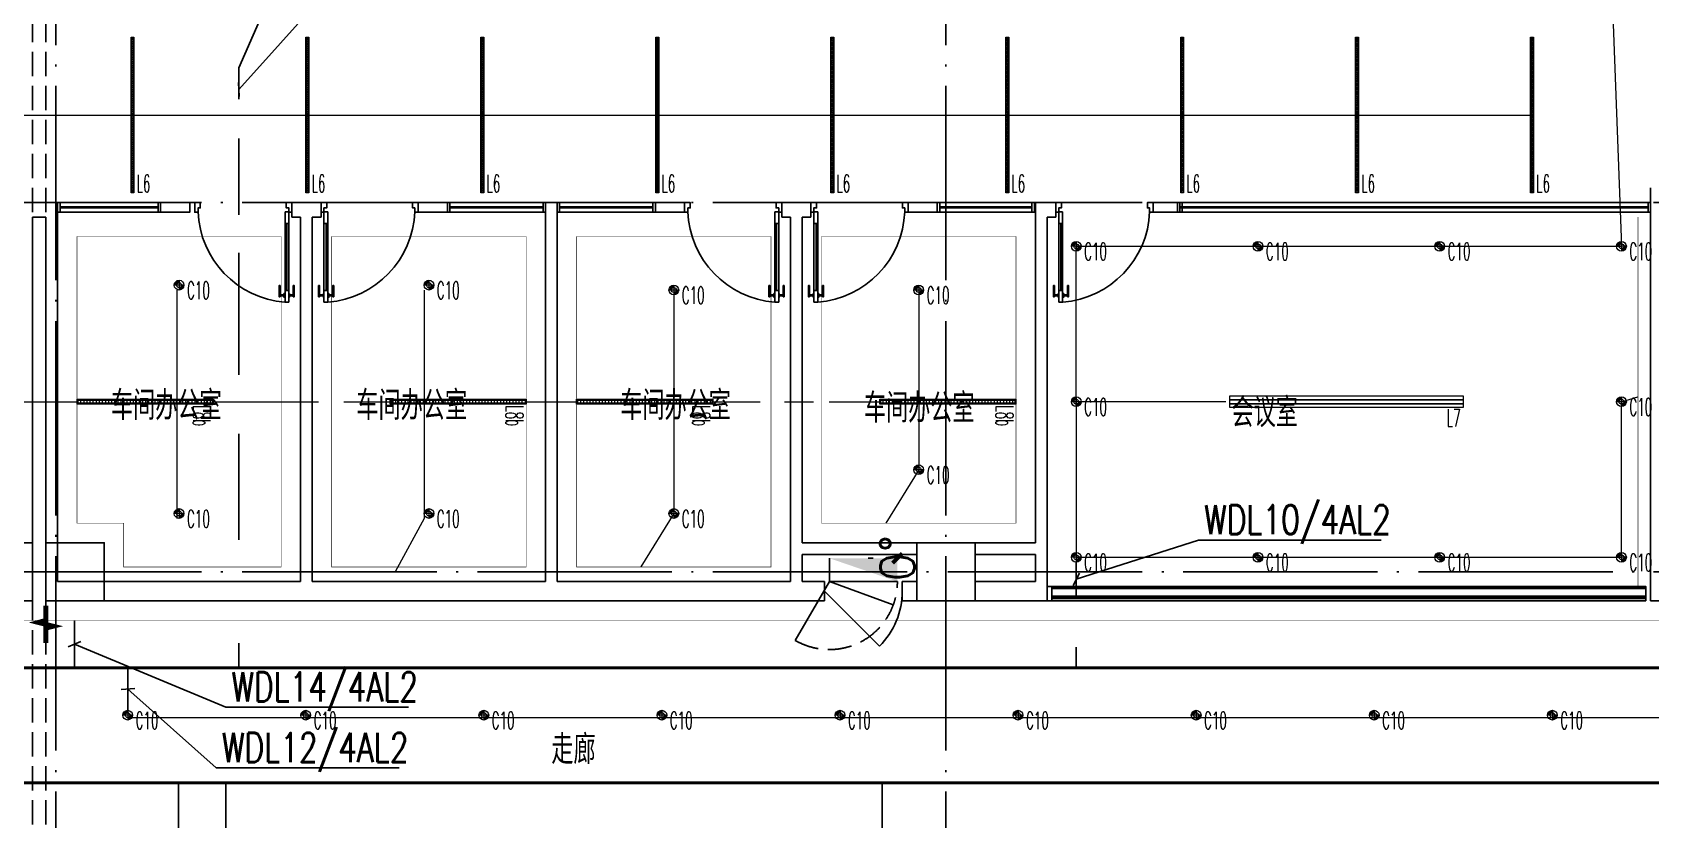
# Model space of a CAD drawing. Extents: x -621157 to 1764546, y -106808 to 741893.
# Drawn here: x 238100 to 254750, y 327450 to 335551 of the extents above; entities that cross this region are included whole.
import ezdxf
from ezdxf import colors
from ezdxf.entities.mleader import LeaderData, LeaderLine
from ezdxf.enums import TextEntityAlignment as Align
from ezdxf.math import Vec2, Vec3

# ---------------------------------------------------------------- set-up
doc = ezdxf.new("R2010")
doc.units = 0
doc.header["$LTSCALE"] = 1000
doc.header["$MEASUREMENT"] = 0
for name, pattern in [('DOT', [6.35, 0, -6.35]), ('XREF-A-101-平面图_t3$0$DASH', [0.35, 0.25, -0.1]), ('XREF-A-101-平面图_t3$0$DOTE', [2.42, 2, -0.2, 0.02, -0.2])]:
    doc.linetypes.add(name, pattern=pattern)
for name, color, linetype in [('0-底图', 7, 'Continuous'), ('WIRE-照明', 4, 'Continuous'), ('XREF-A-101-平面图_t3$0$A-COLUMN', 8, 'Continuous'), ('XREF-A-101-平面图_t3$0$A-DOTE', 8, 'Continuous'), ('XREF-A-101-平面图_t3$0$A-GROUND', 8, 'Continuous'), ('XREF-A-101-平面图_t3$0$A-ROOM-CH', 8, 'Continuous'), ('XREF-A-101-平面图_t3$0$A-WINDOW', 8, 'Continuous'), ('XREF-A-101-平面图_t3$0$DOOR-INF', 8, 'Continuous'), ('XREF-A-101-平面图_t3$0$GLASS WALL-INF', 8, 'Continuous'), ('XREF-A-101-平面图_t3$0$I-WALL-GYPSUM', 8, 'Continuous'), ('XREF-A-101-平面图_t3$0$I-玻璃隔断', 8, 'Continuous'), ('XREF-A-101-平面图_t3$0$P-EQUIPMENT', 8, 'Continuous'), ('XREF-A-101-平面图_t3$0$PARTITION-INF', 8, 'Continuous'), ('XREF-A-101-平面图_t3$0$水-尺寸', 8, 'Continuous'), ('照明回路线', 1, 'Continuous')]:
    doc.layers.add(name, color=color, linetype=linetype)
for name, color, linetype, lineweight in [('00-照明回路线', 6, 'Continuous', 0), ('CEILING-INF', 4, 'Continuous', 0), ('LIGHT-INF', 6, 'Continuous', 0)]:
    doc.layers.add(name, color=color, linetype=linetype, lineweight=lineweight)
doc.styles.add('E-FST', font='txt.shx', dxfattribs={"width": 0.75, "height": 250, "bigfont": '@@gbcbig.shx'})
doc.styles.add('INF DIM', font='SIMPLEX.SHX', dxfattribs={"width": 0.7, "bigfont": 'hztxt.shx'})
doc.styles.get("Standard").update_dxf_attribs({"font": 'romans.shx', "bigfont": 'HZDXC.SHX'})
doc.styles.add('XREF-A-101-平面图_t3$0$-HZDXCROMANS', font='ROMANS.shx', dxfattribs={"bigfont": 'HZDXC.shx'})
doc.linetypes.add('LED', pattern='A,6,-3.5,["LED",Standard,S=2.54,R=0,X=-2.54,Y=-1.27],-4.8', length=14.3)
doc.dimstyles.get("Standard").update_dxf_attribs({"dimscale": 100, "dimtxt": 3.5, "dimasz": 1, "dimexe": 2.5, "dimexo": 3, "dimgap": 1.5, "dimtad": 1, "dimdec": 0, "dimzin": 0, "dimdsep": 46, "dimtxsty": 'Standard', "dimblk": 'ARCHTICK', "dimcen": 0.09, "dimadec": 0, "dimazin": 0, "dimtfac": 1, "dimtdec": 0, "dimtix": 1, "dimtmove": 2, "dimatfit": 3, "dimfxl": 0, "dimtolj": 1, "dimtzin": 0, "dimarcsym": 0})

# ---------------------------------------------------------------- blocks, each defined once
blk = doc.blocks.new('XREF-A-101-平面图_t3$0$柱网4F')
at = {"layer": 'XREF-A-101-平面图_t3$0$A-COLUMN'}
for points in [[(37500, -10300), (38100, -10300), (38100, -9700), (37500, -9700)], [(38240, -10300), (38840, -10300), (38840, -9700), (38240, -9700)], [(47200, -10300), (47800, -10300), (47800, -9700), (47200, -9700)]]:
    blk.add_lwpolyline(points, close=True, dxfattribs=at)
blk = doc.blocks.new('XREF-A-101-平面图_t3$0$ROOM')
at = {"layer": 'XREF-A-101-平面图_t3$0$A-ROOM-CH', "style": 'XREF-A-101-平面图_t3$0$-HZDXCROMANS', "width": 0.6}
for tag, p in [('中文房间名称', (0, -1000)), ('英文房间名称', (0, -1500))]:
    blk.add_attdef(tag, text='', height=300, dxfattribs=at).set_placement(p, align=Align.CENTER)
blk = doc.blocks.new('_ArchTick')
at = {"color": 0, "linetype": 'ByBlock', "const_width": 0.4}
blk.add_lwpolyline([(-0.5, -0.5), (0.5, 0.5)], dxfattribs=at)
blk = doc.blocks.new('*D25423')
at = {"layer": 'Defpoints', "color": 0}
blk.add_point((0, 0), dxfattribs=at)
blk.add_point((0, 0), dxfattribs=at)
blk.add_point((0, 0), dxfattribs=at)
blk.add_point((0, 0), dxfattribs=at)
at = {"layer": 'XREF-A-101-平面图_t3$0$水-尺寸', "color": 0, "linetype": 'ByBlock', "lineweight": -2}
blk.add_line((0, 300), (0, 250), dxfattribs=at)
blk.add_line((0, 300), (0, 250), dxfattribs=at)
blk.add_arc((0, 0), 0, 180, 180, dxfattribs=at)
at = {"layer": 'XREF-A-101-平面图_t3$0$水-尺寸', "color": 0, "linetype": 'ByBlock', "lineweight": -2, "xscale": 100, "yscale": 100, "zscale": 100}
for rotation in [90, 90.00000000000001]:
    blk.add_blockref('_ArchTick', (0, 0), dxfattribs=dict(at, rotation=rotation))
at = {"layer": 'XREF-A-101-平面图_t3$0$水-尺寸', "color": 0, "insert": (0, 0), "char_height": 350, "attachment_point": 5}
blk.add_mtext('\\A1;0%%d', dxfattribs=at)
blk = doc.blocks.new('XREF-A-101-平面图_t3$0$轴网(3)')
at = {"layer": 'XREF-A-101-平面图_t3$0$A-DOTE', "linetype": 'XREF-A-101-平面图_t3$0$DOTE'}
for p, q in [((38340, -3300), (38340, 43300)), ((47500, -3300), (47500, 43300)), ((-3300, 33800), (69800, 33800)), ((-3300, 30000), (69800, 30000))]:
    blk.add_line(p, q, dxfattribs=at)
blk = doc.blocks.new('*U25351')
at = {"color": 1}
for p, q in [((1428, 9973), (1428, 7514)), ((1433, 9973), (1433, 7514)), ((1438, 9973), (1438, 7514)), ((1443, 9973), (1443, 7514)), ((1448, 9973), (1448, 7514)), ((1453, 9973), (1453, 7514)), ((1429, 7513), (1428, 7514)), ((1429, 7513), (1432, 7513)), ((1433, 7514), (1432, 7513)), ((1433, 7514), (1438, 7514)), ((1439, 7513), (1438, 7514)), ((1439, 7513), (1442, 7513)), ((1443, 7514), (1442, 7513)), ((1443, 7514), (1448, 7514)), ((1449, 7513), (1448, 7514)), ((1449, 7513), (1452, 7513)), ((1453, 7514), (1452, 7513))]:
    blk.add_line(p, q, dxfattribs=at)
blk = doc.blocks.new('*U25352')
at = {"color": 1}
for p, q in [((3016, 1134), (3015, 1133)), ((3015, 1133), (3015, 1129)), ((3016, 1128), (3015, 1129)), ((5475, 1134), (3016, 1134)), ((5475, 1128), (3016, 1128))]:
    blk.add_line(p, q, dxfattribs=at)
blk = doc.blocks.new('*U25353')
at = {"color": 1}
for p, q in [((1428, 11163), (1428, 7514)), ((1433, 11163), (1433, 7514)), ((1438, 11163), (1438, 7514)), ((1443, 11163), (1443, 7514)), ((1448, 11163), (1448, 7514)), ((1453, 11163), (1453, 7514)), ((1429, 7513), (1428, 7514)), ((1429, 7513), (1432, 7513)), ((1433, 7514), (1432, 7513)), ((1433, 7514), (1438, 7514)), ((1439, 7513), (1438, 7514)), ((1439, 7513), (1442, 7513)), ((1443, 7514), (1442, 7513)), ((1443, 7514), (1448, 7514)), ((1449, 7513), (1448, 7514)), ((1449, 7513), (1452, 7513)), ((1453, 7514), (1452, 7513))]:
    blk.add_line(p, q, dxfattribs=at)
blk = doc.blocks.new('*U25358')
at = {"color": 1}
for p, q in [((3016, 1134), (3015, 1133)), ((3015, 1133), (3015, 1129)), ((3016, 1128), (3015, 1129)), ((6665, 1134), (3016, 1134)), ((6665, 1128), (3016, 1128))]:
    blk.add_line(p, q, dxfattribs=at)
blk = doc.blocks.new('XREF-A-101-平面图_t3$0$A$C4A4B287C')
at = {"layer": 'XREF-A-101-平面图_t3$0$GLASS WALL-INF', "elevation": -1}
blk.add_lwpolyline([(100, 300), (100, 0), (0, 0), (0, 300)], close=True, dxfattribs=at)
blk = doc.blocks.new('XREF-A-101-平面图_t3$0$EW23')
at = {"color": 5}
for p, q in [((7205, 24900, 0), (7205, 23970, 0)), ((7205, 24900, 0), (7245, 24900, 0)), ((7245, 24900, 0), (7245, 23970, 0)), ((7245, 24780, 0), (7205, 24780, 0)), ((7205, 24090, 0), (7246, 24090, 0)), ((7205, 23970, 0), (7245, 23970, 0))]:
    blk.add_line(p, q, dxfattribs=at)
at = {"color": 5, "elevation": 0}
for points in [[(7215, 24995), (7175, 24995), (7175, 24895), (7205, 24895), (7205, 24940), (7233, 24940), (7233, 24985), (7233, 24995), (7215, 24995)], [(8135, 24995), (8175, 24995), (8175, 24895), (8140, 24895), (8140, 24940), (8117, 24940), (8117, 24985), (8117, 24995), (8135, 24995)]]:
    blk.add_lwpolyline(points, close=True, dxfattribs=at)
at = {"color": 8, "elevation": 0}
for points in [[(7228, 24780), (7228, 24090)], [(7160, 24035), (7160, 24026), (7150, 24026), (7150, 24140), (7160, 24140), (7160, 24045)], [(7296, 24035), (7296, 24026), (7306, 24026), (7306, 24140), (7296, 24140), (7296, 24045)]]:
    blk.add_lwpolyline(points, dxfattribs=at)
for points in [[(7200, 24035), (7154, 24035), (7154, 24045), (7200, 24045)], [(7205, 24021), (7200, 24021), (7200, 24059), (7205, 24059)], [(7246, 24021), (7256, 24021), (7256, 24059), (7246, 24059)], [(7256, 24035), (7302, 24035), (7302, 24045), (7256, 24045)]]:
    blk.add_lwpolyline(points, close=True, dxfattribs=at)
at = {"color": 8}
blk.add_arc((7172, 24936, 0), 969, 274.4003, 357.8611, dxfattribs=at)
blk = doc.blocks.new('*U25364')
at = {"layer": 'XREF-A-101-平面图_t3$0$PARTITION-INF', "color": 8}
for p, q in [((-22841, 43130), (-18022, 43130)), ((-18022, 43030), (-22841, 43030))]:
    blk.add_line(p, q, dxfattribs=at)
at = {"layer": 'XREF-A-101-平面图_t3$0$PARTITION-INF', "color": 5}
for p, q in [((-18022, 43085), (-22841, 43085)), ((-18022, 43075), (-22841, 43075))]:
    blk.add_line(p, q, dxfattribs=at)
for points in [[(-22866, 43130), (-22841, 43130), (-22841, 43030), (-22866, 43030)], [(-18022, 43130), (-17997, 43130), (-17997, 43030), (-18022, 43030)]]:
    blk.add_lwpolyline(points, close=True, dxfattribs=at)
blk = doc.blocks.new('*U25365')
at = {"layer": 'XREF-A-101-平面图_t3$0$PARTITION-INF', "color": 8}
for p, q in [((-21702, 43130), (-20742, 43130)), ((-20742, 43030), (-21702, 43030))]:
    blk.add_line(p, q, dxfattribs=at)
at = {"layer": 'XREF-A-101-平面图_t3$0$PARTITION-INF', "color": 5}
for p, q in [((-20742, 43085), (-21702, 43085)), ((-20742, 43075), (-21702, 43075))]:
    blk.add_line(p, q, dxfattribs=at)
for points in [[(-21727, 43130), (-21702, 43130), (-21702, 43030), (-21727, 43030)], [(-20742, 43130), (-20717, 43130), (-20717, 43030), (-20742, 43030)]]:
    blk.add_lwpolyline(points, close=True, dxfattribs=at)
blk = doc.blocks.new('*U25366')
at = {"layer": 'XREF-A-101-平面图_t3$0$PARTITION-INF', "color": 8}
for p, q in [((-21691, 43130), (-20742, 43130)), ((-20742, 43030), (-21691, 43030))]:
    blk.add_line(p, q, dxfattribs=at)
at = {"layer": 'XREF-A-101-平面图_t3$0$PARTITION-INF', "color": 5}
for p, q in [((-20742, 43085), (-21691, 43085)), ((-20742, 43075), (-21691, 43075))]:
    blk.add_line(p, q, dxfattribs=at)
for points in [[(-21716, 43130), (-21691, 43130), (-21691, 43030), (-21716, 43030)], [(-20742, 43130), (-20717, 43130), (-20717, 43030), (-20742, 43030)]]:
    blk.add_lwpolyline(points, close=True, dxfattribs=at)
blk = doc.blocks.new('*U25367')
at = {"layer": 'XREF-A-101-平面图_t3$0$PARTITION-INF', "color": 8}
for p, q in [((-21712, 43130), (-20702, 43130)), ((-20702, 43030), (-21712, 43030))]:
    blk.add_line(p, q, dxfattribs=at)
at = {"layer": 'XREF-A-101-平面图_t3$0$PARTITION-INF', "color": 5}
for p, q in [((-20702, 43085), (-21712, 43085)), ((-20702, 43075), (-21712, 43075))]:
    blk.add_line(p, q, dxfattribs=at)
for points in [[(-21737, 43130), (-21712, 43130), (-21712, 43030), (-21737, 43030)], [(-20702, 43130), (-20677, 43130), (-20677, 43030), (-20702, 43030)]]:
    blk.add_lwpolyline(points, close=True, dxfattribs=at)
blk = doc.blocks.new('*U25368')
at = {"layer": 'XREF-A-101-平面图_t3$0$PARTITION-INF', "color": 8}
for p, q in [((-21681, 43130), (-20722, 43130)), ((-20722, 43030), (-21681, 43030))]:
    blk.add_line(p, q, dxfattribs=at)
at = {"layer": 'XREF-A-101-平面图_t3$0$PARTITION-INF', "color": 5}
for p, q in [((-20722, 43085), (-21681, 43085)), ((-20722, 43075), (-21681, 43075))]:
    blk.add_line(p, q, dxfattribs=at)
for points in [[(-21706, 43130), (-21681, 43130), (-21681, 43030), (-21706, 43030)], [(-20722, 43130), (-20697, 43130), (-20697, 43030), (-20722, 43030)]]:
    blk.add_lwpolyline(points, close=True, dxfattribs=at)
blk = doc.blocks.new('XREF-A-101-平面图_t3$0$G$CFDD5568B')
at = {"layer": 'XREF-A-101-平面图_t3$0$I-玻璃隔断'}
for points in [[(48490, -10200), (48490, -10050), (48440, -10050), (48440, -10200)], [(54600, -10200), (54600, -10050), (48490, -10050), (48490, -10200)]]:
    blk.add_lwpolyline(points, close=True, dxfattribs=at)
at = {"layer": 'XREF-A-101-平面图_t3$0$DOOR-INF', "rotation": 89.99999999968206}
for p in [(39620, -6200, 1), (44710, -6200, 2)]:
    blk.add_blockref('XREF-A-101-平面图_t3$0$A$C4A4B287C', p, dxfattribs=at)
at = {"layer": 'XREF-A-101-平面图_t3$0$DOOR-INF', "xscale": -1}
for p in [(47845, -31095, 1), (52885, -31095, 1)]:
    blk.add_blockref('XREF-A-101-平面图_t3$0$EW23', p, dxfattribs=at)
at = {"layer": 'XREF-A-101-平面图_t3$0$DOOR-INF'}
for p in [(33795, -31095, 1), (38835, -31095, 1), (41355, -31095, 0)]:
    blk.add_blockref('XREF-A-101-平面图_t3$0$EW23', p, dxfattribs=at)
at = {"layer": 'XREF-A-101-平面图_t3$0$DOOR-INF', "xscale": -1, "rotation": 270.000000000318}
for p in [(41971, -6200, 1), (47011, -6200, 1), (49531, -6200, 0)]:
    blk.add_blockref('XREF-A-101-平面图_t3$0$A$C4A4B287C', p, dxfattribs=at)
at = {"layer": 'XREF-A-101-平面图_t3$0$I-玻璃隔断', "color": 1}
blk.add_blockref('*U25352', (45475, -11199), dxfattribs=at)
at = {"layer": 'XREF-A-101-平面图_t3$0$I-玻璃隔断', "color": 1, "xscale": -1, "rotation": 270}
blk.add_blockref('*U25351', (40977, -11602), dxfattribs=at)
at = {"layer": 'XREF-A-101-平面图_t3$0$I-玻璃隔断', "color": 1, "xscale": -1}
blk.add_blockref('*U25358', (57615, -11199), dxfattribs=at)
at = {"layer": 'XREF-A-101-平面图_t3$0$I-玻璃隔断', "color": 1, "rotation": 90.00000000000001}
blk.add_blockref('*U25353', (62113, -11602), dxfattribs=at)
at = {"layer": 'XREF-A-101-平面图_t3$0$PARTITION-INF', "xscale": -1}
for name, p in [('*U25367', (17583, -49230, 0)), ('*U25365', (22683, -49230, 0))]:
    blk.add_blockref(name, p, dxfattribs=at)
at = {"layer": 'XREF-A-101-平面图_t3$0$PARTITION-INF'}
for name, p in [('*U25368', (63977, -49230, 0)), ('*U25366', (69027, -49230, 1)), ('*U25364', (72647, -49230))]:
    blk.add_blockref(name, p, dxfattribs=at)
blk = doc.blocks.new('XREF-A-101-平面图_t3$0$DOOR2DLIB$SYSLIB$00000101')
at = {"color": 0}
blk.add_line((0.5, 0), (-0.207, 0.707), dxfattribs=at)
blk.add_arc((0.5, 0), 1, 135, 180, dxfattribs=at)
blk = doc.blocks.new('A$C43fcb5d1')
at = {"linetype": 'DOT'}
blk.add_wipeout([(-15, 0), (15, 0), (15, -1600), (-15, -1600)], dxfattribs=at).dxf.layer = 'CEILING-INF'
at = {"layer": 'LIGHT-INF'}
h = blk.add_hatch(dxfattribs=at)
h.set_pattern_fill('ANSI37', color=256, scale=5)
h.set_pattern_definition([(45, (-3e-11, -800), (-11.22532, 11.22532), []), (135, (-3e-11, -800), (-11.22532, -11.22532), [])])
h.paths.add_polyline_path([(-10, -5), (10, -5), (10, -1595), (-10, -1595)])
for points in [[(-15, 0), (15, 0), (15, -1600), (-15, -1600)], [(-10, -5), (10, -5), (10, -1595), (-10, -1595)]]:
    blk.add_lwpolyline(points, close=True, dxfattribs=at)
at = {"layer": 'LIGHT-INF', "style": 'INF DIM', "width": 0.5}
blk.add_text('L6', height=180, dxfattribs=at).set_placement((42, -1594))
blk = doc.blocks.new('*U23677')
h = blk.add_hatch(color=8)
h.dxf.hatch_style = 1
h.paths.add_polyline_path([(-50, 0), (-24, 0, -0.414214), (0, 24), (0, 50, 0.414214)])
h.paths.add_polyline_path([(0, -24), (0, -50, 0.414214), (50, 0), (24, 0, -0.414214)])
at = {"color": 8}
for points in [[(50, 0), (-50, 0)], [(0, 50), (0, -50)]]:
    blk.add_lwpolyline(points, dxfattribs=at)
blk.add_circle((0, 0), 50)
blk.add_circle((0, 0), 24.5, dxfattribs=at)
at = {"style": 'INF DIM', "width": 0.5}
blk.add_text('C10', height=180, dxfattribs=at).set_placement((81, -144))
blk = doc.blocks.new('A$C5f11c1a4')
at = {"layer": 'LIGHT-INF'}
h = blk.add_hatch(dxfattribs=at)
h.set_pattern_fill('ANSI31', color=8, scale=10, angle=225)
h.set_pattern_definition([(270, (-138050, 248590), (31.75, -1e-14), [])])
h.paths.add_polyline_path([(690, 15), (690, -15), (-690, -15), (-690, 15)])
for points in [[(700, 25), (700, -25), (-700, -25), (-700, 25)], [(690, 15), (690, -15), (-690, -15), (-690, 15)]]:
    blk.add_lwpolyline(points, close=True, dxfattribs=at)
at = {"layer": 'LIGHT-INF', "style": 'INF DIM', "width": 0.5}
blk.add_text('L8b', height=180, rotation=270, dxfattribs=at).set_placement((493, -37, 0))
blk = doc.blocks.new('A$C704e2804')
for points in [[(-1200, 60), (1200, 60), (1200, -60), (-1200, -60)], [(1200, 60), (1200, 20), (-1200, 20), (-1200, 60)], [(1200, 20), (1200, -20), (-1200, -20), (-1200, 20)], [(1200, -20), (1200, -60), (-1200, -60), (-1200, -20)]]:
    blk.add_lwpolyline(points, close=True)
at = {"style": 'INF DIM', "width": 0.5}
blk.add_text('L7', height=180, dxfattribs=at).set_placement((1031, -256))
blk = doc.blocks.new('*U24690')
h = blk.add_hatch(color=8)
h.dxf.hatch_style = 1
h.paths.add_polyline_path([(-50, 0), (-24, 0, -0.414214), (0, 24), (0, 50, 0.414214)])
h.paths.add_polyline_path([(0, -24), (0, -50, 0.414214), (50, 0), (24, 0, -0.414214)])
at = {"color": 8}
for points in [[(50, 0), (-50, 0)], [(0, 50), (0, -50)]]:
    blk.add_lwpolyline(points, dxfattribs=at)
blk.add_circle((0, 0), 50)
blk.add_circle((0, 0), 24.5, dxfattribs=at)
at = {"style": 'INF DIM', "width": 0.5}
blk.add_text('C10', height=180, dxfattribs=at).set_placement((81, -144))
blk = doc.blocks.new('G$CAFCF25F8')
at = {"layer": 'LIGHT-INF', "color": 6, "linetype": 'LED', "ltscale": 0.05, "const_width": 5}
blk.add_lwpolyline([(54620, -6350), (54620, -10150)], dxfattribs=at)
for points, elevation in [([(38560, -6550), (40660, -6550), (40660, -9950), (39040, -9950), (39040, -9500), (38560, -9500)], 0), ([(41180, -6550), (43180, -6550), (43180, -9950), (41180, -9950)], 1), ([(43700, -6550), (45700, -6550), (45700, -9950), (43700, -9950)], 1), ([(46220, -6550), (48220, -6550), (48220, -9500), (46220, -9500)], 1)]:
    blk.add_lwpolyline(points, close=True, dxfattribs=dict(at, elevation=elevation))
at = {"layer": 'CEILING-INF', "color": 8}
for name, p in [('A$C43fcb5d1', (39130, -4500)), ('A$C43fcb5d1', (40930, -4500)), ('A$C43fcb5d1', (42730, -4500)), ('A$C43fcb5d1', (44530, -4500)), ('A$C43fcb5d1', (46330, -4500)), ('A$C43fcb5d1', (48130, -4500)), ('A$C43fcb5d1', (49930, -4500)), ('A$C43fcb5d1', (51730, -4500)), ('A$C5f11c1a4', (39260, -8250)), ('A$C5f11c1a4', (42480, -8250, 0)), ('A$C5f11c1a4', (44400, -8250)), ('A$C5f11c1a4', (47520, -8250))]:
    blk.add_blockref(name, p, dxfattribs=at)
at = {"layer": 'LIGHT-INF', "color": 6}
for name, p in [('*U23677', (48840, -6650, 1)), ('*U23677', (50710, -6650, 1)), ('*U23677', (52580, -6650, 1)), ('*U23677', (54450, -6650, 1)), ('*U23677', (39610, -7050, 0)), ('*U23677', (42180, -7050, 1)), ('*U23677', (44700, -7100, 1)), ('*U23677', (47220, -7100, 1)), ('*U23677', (48840, -8250, 1)), ('A$C704e2804', (51620, -8250, 1)), ('*U23677', (54450, -8250, 1)), ('*U23677', (47220, -8950, 1)), ('*U23677', (39610, -9400, 0)), ('*U23677', (42180, -9400, 1)), ('*U23677', (44700, -9400, 1)), ('*U23677', (48840, -9850, 1)), ('*U23677', (50710, -9850, 1)), ('*U23677', (52580, -9850, 1)), ('*U23677', (54450, -9850, 1)), ('*U24690', (39081, -11475)), ('*U24690', (40913, -11475)), ('*U24690', (42745, -11475)), ('*U24690', (44577, -11475)), ('*U24690', (46410, -11475)), ('*U24690', (48242, -11475)), ('*U24690', (50074, -11475)), ('*U24690', (51906, -11475)), ('*U24690', (53739, -11475))]:
    blk.add_blockref(name, p, dxfattribs=at)
at = {"layer": 'LIGHT-INF', "color": 6, "linetype": 'LED', "ltscale": 0.05, "const_width": 5}
blk.add_lwpolyline([(5400, -10200), (9000, -10200), (9000, -10500), (57500, -10500), (57500, -10200), (62400, -10200), (62400, -4500)], dxfattribs=at)
at = {"layer": 'CEILING-INF', "color": 8}
blk.add_blockref('A$C43fcb5d1', (53530, -4500), dxfattribs=at)
blk = doc.blocks.new('_Oblique')
at = {"color": 0, "linetype": 'ByBlock', "lineweight": -2}
blk.add_line((-0.5, -0.5), (0.5, 0.5), dxfattribs=at)
blk = doc.blocks.new('XREF-A-101-平面图_t3$0$单出口消火栓新')
for p, q in [((-240, 700), (-846.2, 1050)), ((-479.4, 42.2), (-240, 700)), ((-240, 0), (-240, 700)), ((-240, 700), (0, 700))]:
    blk.add_line(p, q)
at = {"color": 0, "linetype": 'XREF-A-101-平面图_t3$0$DASH'}
blk.add_arc((-240, 700), 700, 150, 270, dxfattribs=at)
blk.add_solid([(-240, 0), (0, 0), (0, 700)])
at = {"layer": 'XREF-A-101-平面图_t3$0$水-尺寸', "linetype": 'ByBlock'}
dim = blk.add_angular_dim_3p(base=(0, 0), center=(0, 0), p1=(0, 0), p2=(0, 0), dimstyle='Standard', dxfattribs=at)
dim.commit()
dim.dimension.update_dxf_attribs({"geometry": '*D25423', "text_midpoint": (0, 0)})
blk = doc.blocks.new('XREF-A-101-平面图_t3$0$G$C156FCA62')
at = {"layer": 'XREF-A-101-平面图_t3$0$P-EQUIPMENT', "rotation": 90}
blk.add_blockref('XREF-A-101-平面图_t3$0$单出口消火栓新', (47000, 330140), dxfattribs=at)
blk = doc.blocks.new('XREF-A-101-平面图_t3$0$G$C646F86AA')
at = {"layer": 'XREF-A-101-平面图_t3$0$P-EQUIPMENT', "rotation": 90}
blk.add_blockref('XREF-A-101-平面图_t3$0$单出口消火栓新', (47000, 330140), dxfattribs=at)
blk = doc.blocks.new('XREF-A-101-平面图_t3')
at = {"layer": 'XREF-A-101-平面图_t3$0$A-GROUND', "linetype": 'XREF-A-101-平面图_t3$0$DASH'}
for points in [[(238100, 339200), (238100, 300400)], [(238240, 339200), (238240, 300600)]]:
    blk.add_lwpolyline(points, dxfattribs=at)
blk.add_blockref('XREF-A-101-平面图_t3$0$G$C156FCA62', (200000, 0))
at = {"layer": 'XREF-A-101-平面图_t3$0$A-COLUMN'}
blk.add_blockref('XREF-A-101-平面图_t3$0$柱网4F', (200000, 340000), dxfattribs=at)
at = {"layer": 'XREF-A-101-平面图_t3$0$A-DOTE'}
blk.add_blockref('XREF-A-101-平面图_t3$0$轴网(3)', (200000, 300000), dxfattribs=at)
at = {"layer": 'XREF-A-101-平面图_t3$0$A-ROOM-CH'}
ref = blk.add_blockref('XREF-A-101-平面图_t3$0$ROOM', (244718, 332562), dxfattribs=at)
ref.add_attrib('中文房间名称', '车间办公室', dxfattribs={"height": 300, "style": 'XREF-A-101-平面图_t3$0$-HZDXCROMANS', "width": 0.8}).set_placement((244718, 331562), align=Align.CENTER)
ref = blk.add_blockref('XREF-A-101-平面图_t3$0$ROOM', (250780, 332490), dxfattribs=at)
ref.add_attrib('中文房间名称', '会议室', dxfattribs={"height": 300, "style": 'XREF-A-101-平面图_t3$0$-HZDXCROMANS', "width": 0.8}).set_placement((250780, 331490), align=Align.CENTER)
ref = blk.add_blockref('XREF-A-101-平面图_t3$0$ROOM', (243667, 329022), dxfattribs=at)
ref.add_attrib('中文房间名称', '走廊', dxfattribs={"height": 300, "style": 'XREF-A-101-平面图_t3$0$-HZDXCROMANS', "width": 0.8}).set_placement((243667, 328022), align=Align.CENTER)
blk.add_blockref('XREF-A-101-平面图_t3$0$G$CFDD5568B', (200100, 339900))
at = {"layer": 'XREF-A-101-平面图_t3$0$I-WALL-GYPSUM'}
for p, q in [((254750, 329700), (254750, 333950)), ((238040, 333800), (238300, 333800)), ((238300, 333800), (238360, 333800)), ((238360, 333800), (238360, 333650)), ((240770, 333800), (240920, 333800)), ((240770, 333800), (240770, 333650)), ((240920, 333800), (241070, 333800)), ((241070, 333800), (241070, 333650)), ((243380, 329900), (243380, 333800)), ((243380, 333800), (243500, 333800)), ((243500, 329900), (243500, 333800)), ((245810, 333800), (245960, 333800)), ((245810, 333800), (245810, 333650)), ((245960, 333800), (246110, 333800)), ((246110, 333800), (246110, 333650)), ((248420, 333800), (248630, 333800)), ((248420, 330300), (248420, 333800)), ((248630, 333800), (248630, 333650)), ((238100, 333650), (238240, 333650)), ((238100, 329900), (238100, 333650)), ((238240, 329900), (238240, 333650)), ((238360, 329900), (238360, 333650)), ((240770, 333650), (240860, 333650)), ((240860, 329900), (240860, 333650)), ((240980, 333650), (241070, 333650)), ((240980, 329900), (240980, 333650)), ((245810, 333650), (245900, 333650)), ((245900, 330240), (245900, 333650)), ((246020, 330300), (246020, 333650)), ((246020, 333650), (246110, 333650)), ((248540, 333650), (248630, 333650)), ((248540, 330240), (248540, 333650)), ((245900, 329900), (245900, 330240)), ((246020, 330300), (247200, 330300)), ((246020, 330180), (247200, 330180)), ((246020, 329900), (246020, 330180)), ((247200, 330300), (247200, 330180)), ((247800, 330300), (248420, 330300)), ((247800, 330300), (247800, 330180)), ((247800, 330180), (248420, 330180)), ((248420, 329900), (248420, 330180)), ((248540, 329700), (248540, 330240)), ((238100, 329900), (238100, 329700)), ((238240, 329900), (238240, 329700)), ((238360, 329900), (240860, 329900)), ((240980, 329900), (243380, 329900)), ((243500, 329900), (245900, 329900)), ((246020, 329900), (246250, 329900)), ((247050, 329900), (247200, 329900)), ((247200, 329900), (247200, 329700)), ((247800, 329900), (248420, 329900)), ((247800, 329900), (247800, 329700)), ((238040, 329700), (238100, 329700)), ((238240, 329700), (238300, 329700)), ((238300, 329700), (240920, 329700)), ((240920, 329700), (243440, 329700)), ((243440, 329700), (245960, 329700)), ((245960, 329700), (246250, 329700)), ((247050, 329700), (247200, 329700)), ((247800, 329700), (248540, 329700)), ((254750, 329700), (255050, 329700))]:
    blk.add_line(p, q, dxfattribs=at)
for points in [[(246250, 329900), (246250, 329700)], [(247050, 329900), (247050, 329700)]]:
    blk.add_lwpolyline(points, dxfattribs=at)
blk.add_blockref('XREF-A-101-平面图_t3$0$G$C646F86AA', (200000, 0))
blk.add_blockref('XREF-A-101-平面图_t3$0$G$C646F86AA', (200000, 0))
at = {"layer": 'XREF-A-101-平面图_t3$0$A-ROOM-CH'}
ref = blk.add_blockref('XREF-A-101-平面图_t3$0$ROOM', (239478, 332562), dxfattribs=at)
ref.add_attrib('中文房间名称', '车间办公室', dxfattribs={"height": 300, "style": 'XREF-A-101-平面图_t3$0$-HZDXCROMANS', "width": 0.8}).set_placement((239478, 331562), align=Align.CENTER)
ref = blk.add_blockref('XREF-A-101-平面图_t3$0$ROOM', (242003, 332562), dxfattribs=at)
ref.add_attrib('中文房间名称', '车间办公室', dxfattribs={"height": 300, "style": 'XREF-A-101-平面图_t3$0$-HZDXCROMANS', "width": 0.8}).set_placement((242003, 331562), align=Align.CENTER)
ref = blk.add_blockref('XREF-A-101-平面图_t3$0$ROOM', (247225, 332536), dxfattribs=at)
ref.add_attrib('中文房间名称', '车间办公室', dxfattribs={"height": 300, "style": 'XREF-A-101-平面图_t3$0$-HZDXCROMANS', "width": 0.8}).set_placement((247225, 331536), align=Align.CENTER)
at = {"layer": 'XREF-A-101-平面图_t3$0$A-WINDOW', "xscale": -800, "yscale": -800, "zscale": -800}
blk.add_blockref('XREF-A-101-平面图_t3$0$DOOR2DLIB$SYSLIB$00000101', (246650, 329800), dxfattribs=at)
blk = doc.blocks.new('G$C1E65AEB6')
at = {"layer": '00-照明回路线', "ltscale": 5}
for p, q in [((54351, -4024), (54450, -6650)), ((17530, -5300), (53530, -5300)), ((48840, -8300), (48840, -6650)), ((48840, -6650), (54450, -6650)), ((39585, -7100, 0), (39585, -9450, 0)), ((42130, -7100, 1), (42130, -9450)), ((44700, -7100, 1), (44700, -9400, 1)), ((47220, -7100, 1), (47220, -8950, 1)), ((37902, -8250), (38560, -8250)), ((39960, -8250), (41043, -8250, 0)), ((41305, -8250, 0), (41780, -8250, 0)), ((43180, -8250, 1), (43710, -8250, 1)), ((45100, -8250), (45589, -8250)), ((45839, -8250), (46137, -8250)), ((46298, -8250), (46820, -8250)), ((50380, -8250), (48790, -8250)), ((48840, -8251, -1), (48840, -9850, -1)), ((54450, -8250, 1), (54620, -8201)), ((54450, -9850, 1), (54450, -8250, 1)), ((47220, -8950, 1), (46881, -9500, 1)), ((42130, -9450), (41832, -10000, 1)), ((44700, -9400, 1), (44361, -9950, 1)), ((48840, -9850, -1), (54450, -9850, -1)), ((39081, -11500), (62900, -11500))]:
    blk.add_line(p, q, dxfattribs=at)
at = {"layer": '00-照明回路线', "ltscale": 5, "const_width": 50}
blk.add_lwpolyline([(38238, -10349), (38238, -10500), (38161, -10521), (38315, -10560), (38238, -10580), (38238, -10731)], dxfattribs=at)
at = {"layer": 'WIRE-照明'}
for points in [[(40224, -5137), (40224, -4814), (40580, -3996)], [(40224, -6326), (40224, -5540)], [(40224, -7974), (40224, -6719)], [(40224, -9671), (40224, -8579)], [(48840, -9900), (48840, -10254)], [(38534, -10500), (38534, -10988)], [(40224, -10988), (40224, -10735)], [(48840, -10775), (48840, -10988)], [(39083, -11425), (39083, -10988)]]:
    blk.add_lwpolyline(points, dxfattribs=at)
at = {"layer": '照明回路线', "color": 1}
ml = blk.add_multileader_mtext('Standard', dxfattribs=at)
ml.set_content('{\\Ftxt,whgtxt|c134;WDL9/4AL2}', color=4, style='E-FST')
ml.set_leader_properties(color=256)
ml.set_arrow_properties(name='OBLIQUE')
ml.build(insert=Vec2(0, 0))
ml.multileader.update_dxf_attribs({"text_left_attachment_type": 6, "text_right_attachment_type": 7, "dogleg_length": 40, "arrow_head_size": 100})
ctx = ml.context
ctx.base_point, ctx.char_height, ctx.arrow_head_size, ctx.landing_gap_size, ctx.plane_origin = Vec3(41532, -3623), 300, 100, 20, Vec3(44398, -1425)
ctx.left_attachment, ctx.right_attachment = 6, 7
notes = []
notes.append((ctx, [(0, (1, 1, 0), (41492, -3623), (1, 0), 40, [(0, [(40224, -5037)], 0, [])])]))
ctx.mtext.insert, ctx.mtext.flow_direction = Vec3(41552, -3263), 5
ml = blk.add_multileader_mtext('Standard', dxfattribs=at)
ml.set_content('{\\Ftxt,whgtxt|c134;WDL10/4AL2}', color=4, style='E-FST')
ml.set_leader_properties(color=256)
ml.set_arrow_properties(name='OBLIQUE')
ml.build(insert=Vec2(0, 0))
ml.multileader.update_dxf_attribs({"text_left_attachment_type": 6, "text_right_attachment_type": 7, "dogleg_length": 40, "arrow_head_size": 100})
ctx = ml.context
ctx.base_point, ctx.char_height, ctx.arrow_head_size, ctx.landing_gap_size, ctx.plane_origin = Vec3(50138, -9673), 300, 100, 20, Vec3(51776, -9034)
ctx.left_attachment, ctx.right_attachment = 6, 7
notes.append((ctx, [(0, (1, 1, 0), (50098, -9673), (1, 0), 40, [(0, [(48840, -10077)], 0, [])])]))
ctx.mtext.insert, ctx.mtext.flow_direction = Vec3(50158, -9313), 5
ml = blk.add_multileader_mtext('Standard', dxfattribs=at)
ml.set_content('{\\Ftxt,whgtxt|c134;WDL14/4AL2}', color=4, style='E-FST')
ml.set_leader_properties(color=256)
ml.set_arrow_properties(name='OBLIQUE')
ml.build(insert=Vec2(0, 0))
ml.multileader.update_dxf_attribs({"text_left_attachment_type": 6, "text_right_attachment_type": 7, "dogleg_length": 40, "arrow_head_size": 100})
ctx = ml.context
ctx.base_point, ctx.char_height, ctx.arrow_head_size, ctx.landing_gap_size, ctx.plane_origin = Vec3(40129, -11393), 300, 100, 20, Vec3(53453, -10587)
ctx.left_attachment, ctx.right_attachment = 6, 7
notes.append((ctx, [(0, (1, 1, 0), (40089, -11393), (1, 0), 40, [(0, [(38534, -10744)], 0, [])])]))
ctx.mtext.insert, ctx.mtext.flow_direction = Vec3(40149, -11033), 5
ml = blk.add_multileader_mtext('Standard', dxfattribs=at)
ml.set_content('{\\Ftxt,whgtxt|c134;WDL12/4AL2}', color=4, style='E-FST')
ml.set_leader_properties(color=256)
ml.set_arrow_properties(name='OBLIQUE')
ml.build(insert=Vec2(0, 0))
ml.multileader.update_dxf_attribs({"text_left_attachment_type": 6, "text_right_attachment_type": 7, "dogleg_length": 40, "arrow_head_size": 100})
ctx = ml.context
ctx.base_point, ctx.char_height, ctx.arrow_head_size, ctx.landing_gap_size, ctx.plane_origin = Vec3(40032, -12017), 300, 100, 20, Vec3(48431, -10690)
ctx.left_attachment, ctx.right_attachment = 6, 7
notes.append((ctx, [(0, (1, 1, 0), (39992, -12017), (1, 0), 40, [(0, [(39083, -11206)], 0, [])])]))
ctx.mtext.insert, ctx.mtext.flow_direction = Vec3(40052, -11657), 5
for ctx, leaders in notes:
    for number, flags, end, landing, length, lines in leaders:
        leader = LeaderData()
        leader.index, (leader.has_last_leader_line, leader.has_dogleg_vector, leader.attachment_direction) = number, flags
        leader.last_leader_point, leader.dogleg_vector, leader.dogleg_length = Vec3(end), Vec3(landing), length
        for number, points, colour, breaks in lines:
            line = LeaderLine()
            line.index, line.vertices, line.color, line.breaks = number, Vec3.list(points), colors.encode_raw_color(colour), breaks
            leader.lines.append(line)
        ctx.leaders.append(leader)

msp = doc.modelspace()

# ---------------------------------------------------------------- block references
at = {"layer": '0-底图'}
msp.add_blockref('XREF-A-101-平面图_t3', (0, 0), dxfattribs=at)

# ---------------------------------------------------------------- next in the draw order: linework, layer by layer
at = {"layer": 'WIRE-照明'}
msp.add_lwpolyline([(205663, 334062, 30, 30, 0), (203144, 334062, 30, 30, 0.414214), (203094, 334012, 30, 30, 0), (203094, 327880, 30, 30, 0.414214), (203144, 327830, 30, 30, 0), (262292, 327830, 30, 30, 0)], format="xyseb", dxfattribs=at)
for points in [[(239603, 319076), (239603, 327830)], [(240092, 326525), (240092, 327830)]]:
    msp.add_lwpolyline(points, dxfattribs=at)
at = {"layer": 'WIRE-照明', "elevation": 672}
msp.add_lwpolyline([(247910, 318666), (246894, 318666, -0.414214), (246844, 318716), (246844, 327830)], format="xyb", dxfattribs=at)

# ---------------------------------------------------------------- next in the draw order: block references
at = {"layer": 'WIRE-照明'}
msp.add_blockref('G$CAFCF25F8', (200000, 340000), dxfattribs=at)

# ---------------------------------------------------------------- next in the draw order: linework, layer by layer
msp.add_lwpolyline([(204729, 333936, 30, 30, 0), (204180, 333936, 30, 30, 0.414214), (204130, 333886, 30, 30, 0), (204130, 329062, 30, 30, 0.414214), (204180, 329012, 30, 30, 0), (263524, 329012, 30, 30, 0)], format="xyseb", dxfattribs=at)

# ---------------------------------------------------------------- next in the draw order: block references
msp.add_blockref('G$C1E65AEB6', (200000, 340000), dxfattribs=at)

doc.saveas('drawing.dxf')
